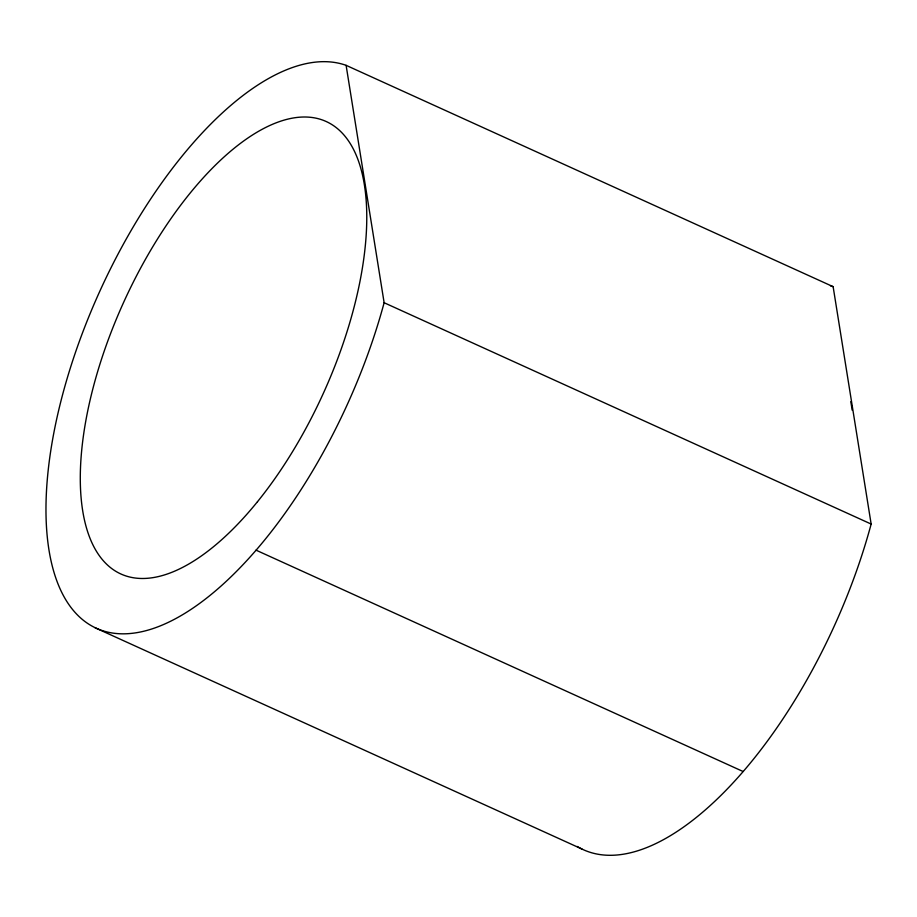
<?xml version="1.0" encoding="UTF-8"?>
<svg xmlns="http://www.w3.org/2000/svg" width="917" height="917" viewBox="0 0 917 917"><rect width="100%" height="100%" fill="white"/><g stroke="black" fill="none" stroke-linecap="round" stroke-linejoin="round"><path stroke-width="1.38" d="M346.11 65.336L384.131 302.725A308.066 136.06 -65.6 0 1 130.81 633.452A308.066 136.06 -65.6 0 1 82.622 332.55A308.066 136.06 -65.6 0 1 346.11 65.336L833.129 286.677L871.15 524.054A308.066 136.06 -65.6 0 1 577.183 846.46M384.131 302.725L871.15 524.054M256.003 550.143L743.011 771.472M95.047 627.744L582.066 849.085M830.47 285.806A308.066 136.06 -65.6 0 1 833.129 286.677M850.781 401.726A248.438 109.731 -65.6 0 1 852.134 410.117M257.494 501.691A248.438 109.731 -65.6 0 0 327.243 122.007A248.438 109.731 -65.6 0 0 86.026 419.654A248.438 109.731 -65.6 0 0 257.494 501.691"/></g></svg>
